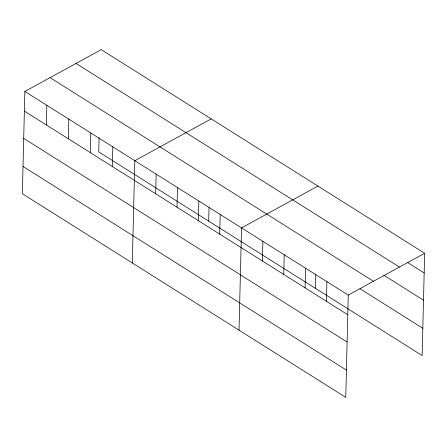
<?xml version="1.0" encoding="UTF-8"?>
<svg xmlns="http://www.w3.org/2000/svg" width="447" height="447" viewBox="0 0 447 447"><rect width="100%" height="100%" fill="white"/><g stroke="black" fill="none" stroke-linecap="round" stroke-linejoin="round"><path stroke-width="0.67" d="M24.848 91.456L22.35 193.724L345.76 397.366L348.258 295.093L24.848 91.456L101.24 49.634L424.65 253.276L422.152 355.544L98.742 151.907L99.094 137.592M46.359 124.959L46.84 105.302M68.352 138.805L68.832 119.153M90.344 152.656L90.825 132.999M112.337 166.502L112.817 146.845M132.306 262.965L134.81 160.691L211.202 118.874M155.673 193.791L156.154 174.134M177.018 207.229L177.498 187.572M198.362 220.667L198.842 201.016M208.699 221.142L209.034 207.509M219.706 234.111L220.187 214.454M239.033 330.165L241.531 227.892L317.923 186.075M262.4 260.992L262.881 241.335M283.744 274.43L284.225 254.773M305.089 287.868L305.569 268.217M315.426 288.343L315.778 274.028M326.433 301.312L326.913 281.655M348.258 295.093L424.65 253.276M407.44 262.395L424.169 272.933M76.035 63.435L399.439 267.077M383.699 275.128L423.505 300.194M50.058 77.655L373.468 281.292M359.936 288.689L422.817 328.282M24.367 111.113L347.777 314.749M23.702 138.374L347.112 342.011M23.015 166.463L346.425 370.099"/></g></svg>
